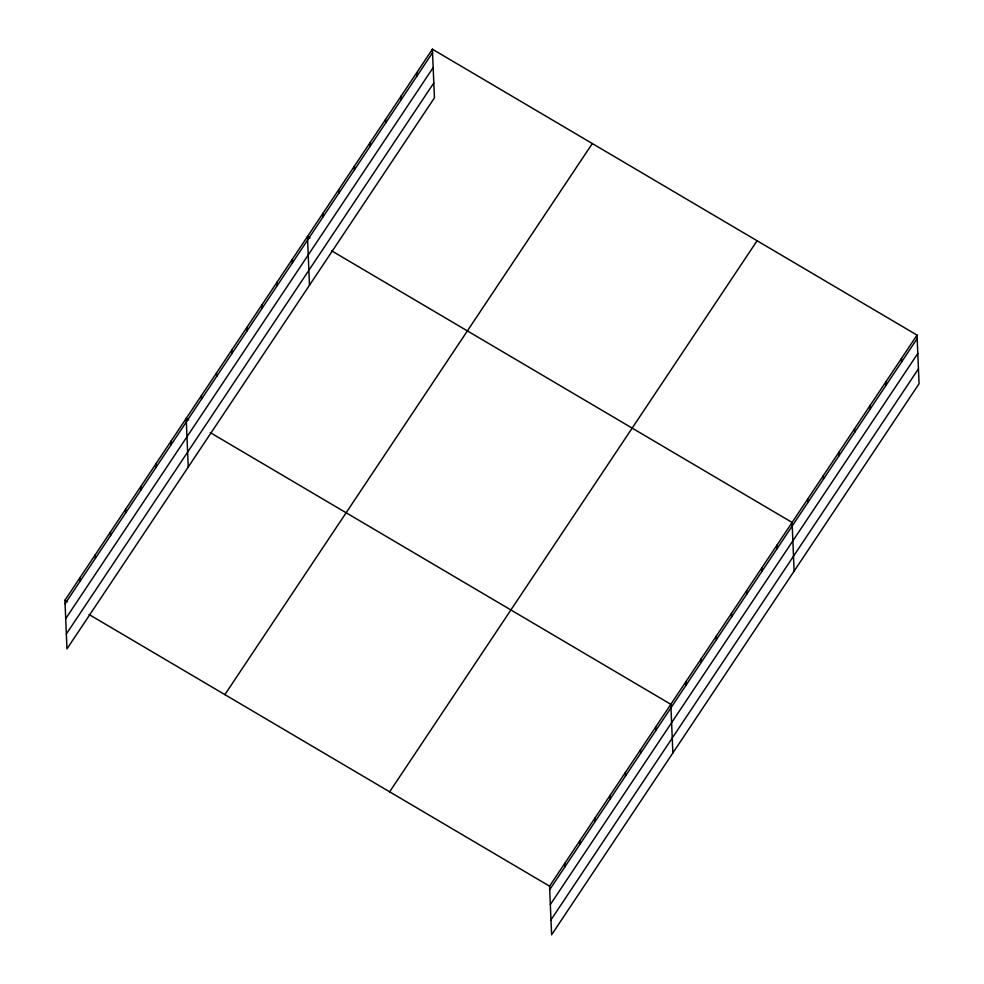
<?xml version="1.0" encoding="UTF-8"?>
<svg xmlns="http://www.w3.org/2000/svg" width="984" height="984" viewBox="0 0 984 984"><rect width="100%" height="100%" fill="white"/><g stroke="black" fill="none" stroke-linecap="round" stroke-linejoin="round"><path stroke-width="1.48" d="M432.394 49.2L434.436 97.834L66.974 648.899L64.932 600.265L432.394 49.2L917.026 335.101L919.068 383.735L551.606 934.8L549.564 886.166L917.026 335.101M65.079 603.758L432.542 52.693M65.707 618.653L433.169 67.588M66.346 634.004L433.809 82.939M224.869 694.618L592.319 143.541M389.639 791.812L757.102 240.748M549.712 889.659L917.174 338.594M550.339 904.554L917.801 353.49M550.978 919.905L918.441 368.84M309.997 238.054L307.463 236.566L309.493 285.2M331.571 250.785L792.095 522.455L794.125 571.101M188.731 419.91L186.197 418.409L188.239 467.056M210.318 432.64L670.83 704.31L672.871 752.944M64.932 600.265L67.478 601.765M89.052 614.496L549.564 886.166M901.405 358.52L901.553 362.014M885.797 381.94L885.932 385.433M870.176 405.359L870.323 408.852M854.555 428.778L854.702 432.271M838.946 452.197L839.081 455.69M823.325 475.616L823.473 479.122M807.704 499.036L807.852 502.541M776.929 545.197L777.077 548.691M761.776 567.928L761.923 571.421M746.622 590.658L746.758 594.152M731.456 613.389L731.604 616.882M716.303 636.119L716.45 639.612M701.149 658.849L701.297 662.343M685.983 681.58L686.131 685.073M655.676 727.041L655.824 730.546M640.51 749.771L640.658 753.277M625.357 772.501L625.504 776.007M610.203 795.232L610.351 798.737M595.037 817.975L595.185 821.468M579.884 840.705L580.031 844.198M564.73 863.435L564.877 866.929M416.773 72.619L416.921 76.112M401.164 96.038L401.312 99.532M385.543 119.458L385.691 122.963M369.923 142.877L370.07 146.382M354.314 166.296L354.449 169.802M338.693 189.727L338.84 193.221M323.072 213.147L323.219 216.64M292.297 259.296L292.445 262.789M277.144 282.027L277.291 285.52M261.99 304.757L262.138 308.25M246.824 327.488L246.972 330.981M231.67 350.218L231.818 353.711M216.517 372.948L216.665 376.442M201.351 395.679L201.499 399.184M171.044 441.139L171.191 444.645M155.878 463.882L156.025 467.375M140.724 486.613L140.872 490.106M125.571 509.343L125.718 512.836M110.405 532.073L110.552 535.567M95.251 554.804L95.399 558.297M80.098 577.534L80.245 581.027"/></g></svg>
